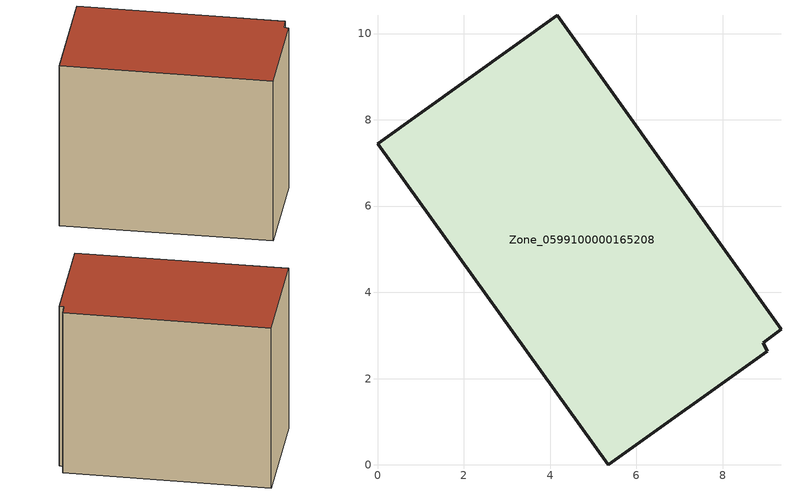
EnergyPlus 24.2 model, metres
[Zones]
Zone_0599100000165208
 floor ground (C_G): 5.35,0 0,7.45 4.17,10.43 9.35,3.15 8.95,2.83 9.03,2.64 z0
 wall outside (C_F): 0,7.45 5.35,0 9.03,2.64 8.95,2.83 9.35,3.15 4.17,10.43 0,7.45 z0:7.81
 roof outside (C_R): 9.35,3.15 4.17,10.43 0,7.45 5.35,0 9.03,2.64 8.95,2.83 z7.81
[BUILDING]
Pand.0599100000165208: North Axis=0; Terrain=City; Loads Convergence Tolerance Value=0.04; Temperature Convergence Tolerance Value=0.4; Solar Distribution=FullExterior; Maximum Number of Warmup Days=25; Minimum Number of Warmup Days=1
[Site:Location]
Rotterdam.The.Hague.AP_ZH_NLD Design_Conditions: Latitude=51.96; Longitude=4.45; Time Zone=1; Elevation=-4.5
[SITE:GROUNDTEMPERATURE:BUILDINGSURFACE]
18, 18, 18, 18, 18, 18, 18, 18, 18, 18, 18, 18
[MATERIAL] Thermal Absorptance=0.9; Solar Absorptance=0.7; Visible Absorptance=0.7
Name | Roughness | Thickness | Conductivity | Density | Specific Heat
G.TI.1975-1991 | MediumSmooth | 0.15 | 0.288461 | 540 | 1210
F.TI.1975-1991 | Rough | 0.3 | 0.230769 | 1920 | 840
R.TI.1975-1991 | MediumRough | 0.2 | 0.153846 | 1500 | 1000
[CONSTRUCTION]
C_G: G.TI.1975-1991
C_F: F.TI.1975-1991
C_R: R.TI.1975-1991
[ZONE]
Zone_0599100000165208: Type=1; Multiplier=1; Ceiling Height=Autocalculate; Volume=Autocalculate; Floor Area=autocalculate; Part of Total Floor Area=Yes
[ZONEINFILTRATION:DESIGNFLOWRATE]
Infil_Zone_0599100000165208: Zone or ZoneList or Space or SpaceList=Zone_0599100000165208; Schedule=AlwaysOn; Design Flow Rate Calculation Method=Flow/Area; Flow Rate per Floor Area=0.003; Constant Term Coefficient=1; Temperature Term Coefficient=0; Velocity Term Coefficient=0; Velocity Squared Term Coefficient=0
[HVACTEMPLATE:ZONE:IDEALLOADSAIRSYSTEM]
Zone_0599100000165208: Maximum Heating Supply Air Temperature=50; Minimum Cooling Supply Air Temperature=13; Maximum Heating Supply Air Humidity Ratio=0.0156; Minimum Cooling Supply Air Humidity Ratio=0.0077; Heating Limit=NoLimit; Cooling Limit=NoLimit; Dehumidification Control Type=ConstantSensibleHeatRatio; Cooling Sensible Heat Ratio=0.7; Dehumidification Setpoint=60; Humidification Control Type=None; Humidification Setpoint=30; Outdoor Air Method=None; Outdoor Air Flow Rate per Person=0.00944; Outdoor Air Flow Rate per Zone Floor Area=0; Outdoor Air Flow Rate per Zone=0; Demand Controlled Ventilation Type=None; Outdoor Air Economizer Type=NoEconomizer; Heat Recovery Type=None; Sensible Heat Recovery Effectiveness=0.7; Latent Heat Recovery Effectiveness=0.65
[ZONECONTROL:THERMOSTAT]
ThermostatControl_Zone_0599100000165208: Zone or ZoneList=Zone_0599100000165208; Control Type Schedule=DualSetpointControlType; Control 1=Thermostat_Zone_0599100000165208; Temperature Difference Between Cutout And Setpoint=0
[THERMOSTATSETPOINT:DUALSETPOINT]
Thermostat_Zone_0599100000165208: Heating Setpoint Temperature Schedule=HeatingSetpoint_Zone_0599100000165208; Cooling Setpoint Temperature Schedule=CoolingSetpoint_Zone_0599100000165208
[SCHEDULE:COMPACT]
HeatingSetpoint_Zone_0599100000165208: Through: 12/31, For: AllDays, Until: 24:00, 21
CoolingSetpoint_Zone_0599100000165208: Through: 12/31, For: AllDays, Until: 24:00, 24
DualSetpointControlType: Through: 12/31, For: AllDays, Until: 24:00, 4
AlwaysOn: Through: 12/31, For: AllDays, Until: 24:00, 1
